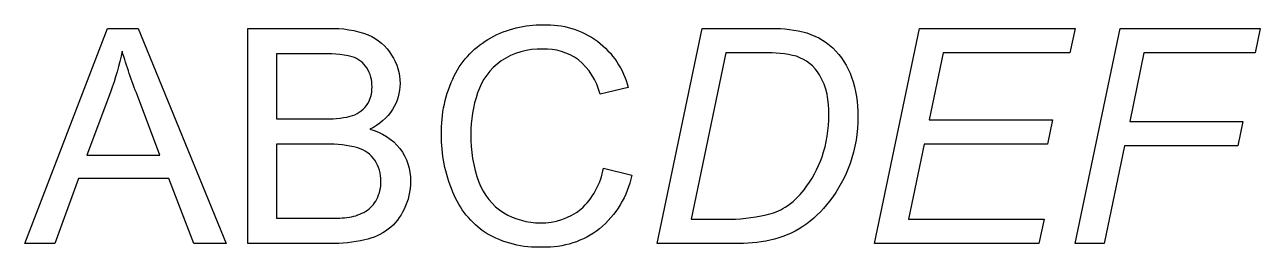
# Model space of a CAD drawing. Header units: millimetres. Extents: x 10 to 67.4, y 9.7 to 20.
import ezdxf

# ---------------------------------------------------------------- set-up
doc = ezdxf.new("R2010")
doc.units = ezdxf.units.MM
doc.layers.get('0').update_dxf_attribs({"lineweight": 25, "true_color": 0xffffff})

msp = doc.modelspace()

# ---------------------------------------------------------------- linework, layer by layer
at = {"flags": 128}
for points in [[(10, 9.829), (13.84, 19.829), (15.266, 19.829), (19.359, 9.829), (17.851, 9.829), (16.685, 12.858), (12.503, 12.858), (11.405, 9.829)], [(49.454, 9.829), (51.548, 19.829), (58.765, 19.829), (58.526, 18.69), (52.646, 18.69), (51.992, 15.58), (57.721, 15.58), (57.483, 14.441), (51.753, 14.441), (51.03, 10.962), (57.326, 10.962), (57.087, 9.829)], [(58.777, 9.829), (60.864, 19.829), (67.365, 19.829), (67.126, 18.69), (61.963, 18.69), (61.301, 15.505), (66.56, 15.505), (66.321, 14.366), (61.062, 14.366), (60.114, 9.829)]]:
    msp.add_lwpolyline(points, close=True, dxfattribs=at)
for points in [[(20.36, 9.829), (20.36, 19.829), (24.112, 19.829, -0.101345), (25.95, 19.526, -0.155055), (27.035, 18.591, -0.142579), (27.427, 17.271, -0.141304), (27.079, 16.064, -0.143013), (26.028, 15.15, -0.163538), (27.423, 14.243, -0.168329), (27.911, 12.729, -0.116197), (27.614, 11.422, -0.118811), (26.881, 10.491, -0.099101), (25.786, 9.997, -0.06112), (24.173, 9.829)], [(36.866, 13.336), (38.189, 13.001, -0.167453), (36.692, 10.515, -0.173432), (34.049, 9.659, -0.145701), (31.419, 10.317, -0.152604), (29.877, 12.224, -0.101451), (29.349, 14.905, -0.120062), (29.946, 17.63, -0.153347), (31.644, 19.396, -0.127948), (34.069, 20, -0.165199), (36.593, 19.236, -0.167022), (38.019, 17.087), (36.716, 16.78, 0.15602), (35.706, 18.37, 0.165889), (34.042, 18.868, 0.15893), (32.115, 18.315, 0.161763), (31.027, 16.832, 0.081983), (30.713, 14.911, 0.093314), (31.085, 12.684, 0.170262), (32.241, 11.262, 0.138492), (33.939, 10.791, 0.180382), (35.822, 11.432, 0.170149)], [(39.36, 9.829), (41.448, 19.829), (44.463, 19.829, -0.062761), (46.12, 19.673, -0.127351), (47.519, 18.919, -0.120096), (48.392, 17.565, -0.087154), (48.685, 15.744, -0.088711), (48.32, 13.544, -0.078443), (47.365, 11.797, -0.080571), (46.131, 10.617, -0.089489), (44.606, 9.986, -0.056553), (42.962, 9.829)], [(12.885, 13.936), (16.276, 13.936), (15.232, 16.705, -0.020028), (14.523, 18.779, -0.038979), (13.984, 16.869)], [(21.683, 15.628), (23.846, 15.628, 0.065947), (25.108, 15.744, 0.166525), (25.868, 16.241, 0.162771), (26.124, 17.115, 0.144165), (25.885, 17.991, 0.18321), (25.203, 18.51, 0.067339), (23.682, 18.649), (21.683, 18.649)], [(40.936, 10.962), (42.519, 10.962, 0.058052), (44.422, 11.16, 0.085857), (45.309, 11.521, 0.085909), (46.189, 12.333, 0.078511), (47.017, 13.857, 0.087289), (47.328, 15.805, 0.142301), (46.905, 17.671, 0.177076), (45.827, 18.533, 0.071986), (44.32, 18.69), (42.553, 18.69)], [(21.683, 11.01), (24.173, 11.01, 0.039395), (25.073, 11.057, 0.094848), (25.837, 11.33, 0.131837), (26.342, 11.886, 0.126312), (26.54, 12.729, 0.156179), (26.253, 13.701, 0.167295), (25.459, 14.28, 0.075144), (23.996, 14.447), (21.683, 14.447)]]:
    msp.add_lwpolyline(points, format="xyb", close=True, dxfattribs=at)

doc.saveas('drawing.dxf')
